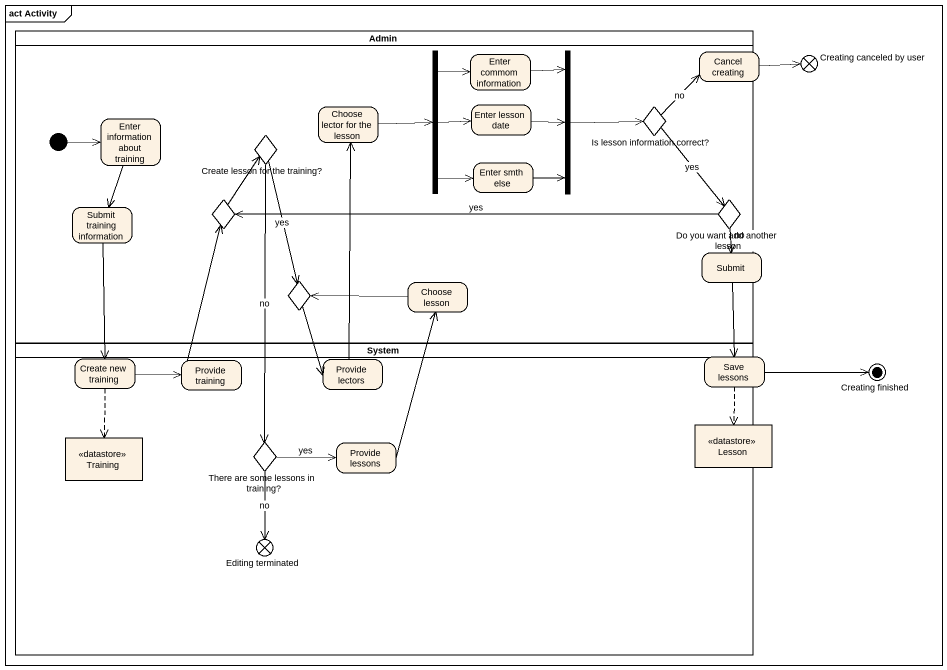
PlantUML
@startuml
mainframe act Activity
hide empty description
state Admin <<partition>> {
  state fork1 <<fork>>
  state "Enter commom information" as Enter_commom_information
  state fork2 <<join>>
  state "Choose lector for the lesson" as Choose_lector_for_the_lesson
  state "Enter lesson date" as Enter_lesson_date
  state "Is lesson information correct?" as Is_lesson_information <<choice>>
  state "Enter information about training" as Enter_information_about
  state "Create lesson for the training?" as Create_lesson_for_the <<choice>>
  state "Enter smth else" as Enter_smth_else
  state "Submit training information" as Submit_training_information
  state choice1 <<choice>>
  state "Do you want add another lesson" as Do_you_want_add_another <<choice>>
  state choice2 <<choice>>
  state "Choose lesson" as Choose_lesson
  [*] -right-> Enter_information_about
}
state "Cancel creating" as Cancel_creating
state "Creating canceled by user" as Creating_canceled_by_user <<end>>
state Submit
state System <<partition>> {
  state "Create new training" as Create_new_training
  state "Provide training" as Provide_training
  state "Provide lectors" as Provide_lectors
  state Training <<datastore>>
  state "There are some lessons in training?" as There_are_some_lessons_in <<choice>>
  state "Provide lessons" as Provide_lessons
  state "Editing terminated" as Editing_terminated <<end>>
}
state "Save lessons" as Save_lessons
state "Creating finished" as Creating_finished <<end>>
state Lesson <<datastore>>
fork1 -up-> Enter_commom_information
fork1 -right-> Enter_lesson_date
fork1 --> Enter_smth_else
Enter_commom_information --> fork2
fork2 -right-> Is_lesson_information
Cancel_creating -right-> Creating_canceled_by_user
Choose_lector_for_the_lesson -right-> fork1
Enter_lesson_date -right-> fork2
Is_lesson_information -up-> Cancel_creating : no
Is_lesson_information --> Do_you_want_add_another : yes
Enter_information_about --> Submit_training_information
Create_lesson_for_the --> choice2 : yes
Create_lesson_for_the --> There_are_some_lessons_in : no
Enter_smth_else -up-> fork2
Submit_training_information --> Create_new_training
choice1 -up-> Create_lesson_for_the
Do_you_want_add_another -left-> choice1 : yes
Do_you_want_add_another --> Submit : no
Submit --> Save_lessons
choice2 --> Provide_lectors
Choose_lesson -left-> choice2
Create_new_training -right-> Provide_training
Create_new_training -[dashed]-> Training
Provide_training -up-> choice1
Provide_lectors -up-> Choose_lector_for_the_lesson
Save_lessons -right-> Creating_finished
Save_lessons -[dashed]-> Lesson
There_are_some_lessons_in -right-> Provide_lessons : yes
There_are_some_lessons_in --> Editing_terminated : no
Provide_lessons -up-> Choose_lesson
@enduml
